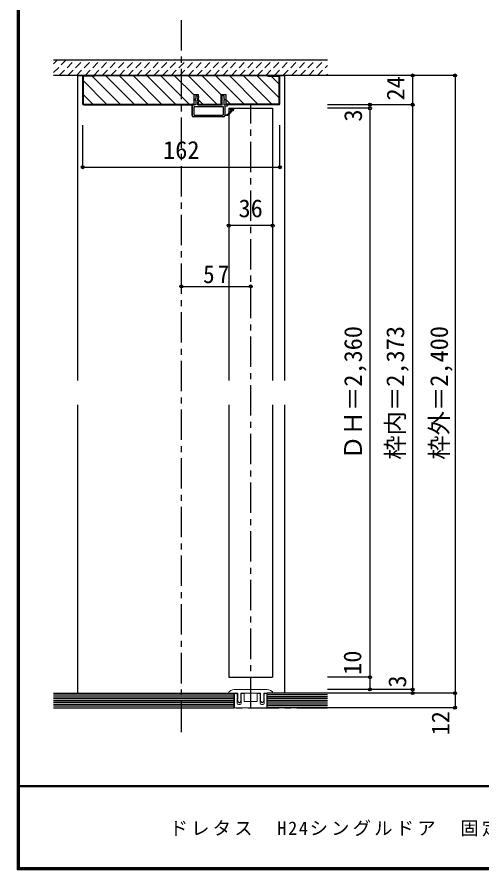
# Model space of a CAD drawing. Units: millimetres at full size, sheet at 1:5. Extents: x -973 to 977, y -718 to 696.
# Drawn here: x -973 to -591, y -701 to 0 of the extents above; entities that cross this region are included whole.
import ezdxf
from ezdxf.enums import TextEntityAlignment as Align

# ---------------------------------------------------------------- set-up
doc = ezdxf.new("R2010")
doc.units = ezdxf.units.MM
doc.header["$LTSCALE"] = 5
doc.header["$PDMODE"] = 32
doc.header["$PDSIZE"] = 2.5
doc.linetypes.add('CHAIN1', pattern=[8, 5, -1, 1, -1])
doc.linetypes.add('DASHED1', pattern=[1.8, 1.2, -0.6])
for name, color, linetype in [('0-0_補助線', 7, 'Continuous'), ('0-1_通り芯', 4, 'CHAIN1'), ('0-3_仕上', 7, 'Continuous'), ('0-4_枠', 3, 'Continuous'), ('0-6_扉', 6, 'Continuous'), ('0-B_寸法', 4, 'Continuous'), ('0-C_ﾊｯﾁ', 4, 'DASHED1'), ('F-1_通り芯', 6, 'Continuous'), ('F-A_文字', 7, 'Continuous')]:
    doc.layers.add(name, color=color, linetype=linetype)
doc.layers.add('0-7_金物', color=7, linetype='Continuous', lineweight=18)
doc.styles.add('ＭＳ ゴシック', font='')
doc.styles.get('ＭＳ ゴシック').set_extended_font_data('MS Gothic')

# ---------------------------------------------------------------- blocks, each defined once
blk = doc.blocks.new('2')
at = {"layer": '0-0_補助線'}
for p, q in [((-9.846, -9.622), (-9.846, 15.078)), ((-8.846, 16.078), (0.354, 16.078)), ((-8.846, 15.878), (0.637, 15.878)), ((-8.446, 14.378), (-8.446, -8.922)), ((-8.146, 14.678), (-1.546, 14.678)), ((-1.246, 14.378), (-1.246, -8.922)), ((0.154, 11.653), (2.154, 11.653)), ((0.154, 11.653), (0.154, -8.497)), ((2.154, 10.953), (2.154, 11.653)), ((3.154, 11.653), (2.512, 10.83)), ((3.154, 11.653), (6.154, 11.653)), ((4.154, 13.753), (4.154, 13.053)), ((5.154, 13.053), (4.512, 13.876)), ((7.154, 13.053), (5.154, 13.053)), ((6.154, 10.953), (6.154, 11.653)), ((7.558, 12.258), (6.516, 10.835)), ((-1.48, -10.622), (-8.846, -10.622)), ((-1.546, -9.222), (-8.146, -9.222)), ((-1.189, -10.85), (-0.732, -12.694)), ((0.354, -12.922), (-0.441, -12.922)), ((0.154, -8.497), (2.154, -8.497)), ((4.154, -9.897), (0.154, -9.897)), ((0.154, -9.897), (0.154, -10.622)), ((0.154, -10.622), (0.645, -12.548)), ((2.154, -7.797), (2.154, -8.497)), ((3.154, -8.497), (2.512, -7.674)), ((3.154, -8.497), (6.154, -8.497)), ((4.154, -10.597), (4.154, -9.897)), ((5.154, -9.897), (4.512, -10.72)), ((7.154, -9.897), (5.154, -9.897)), ((6.154, -7.797), (6.154, -8.497)), ((7.558, -9.101), (6.516, -7.679))]:
    blk.add_line(p, q, dxfattribs=at)
for points in [[(-9.646, 15.078), (-9.646, -9.622), (-9.846, -9.622)], [(4.154, 13.053), (0.154, 13.053), (0.649, 15.723)]]:
    blk.add_lwpolyline(points, dxfattribs=at)
for centre, radius, start, end in [((-8.846, 15.078), 1, 90, 180), ((-8.846, 15.078), 0.8, 90, 180), ((-8.146, 14.378), 0.3, 90, 180), ((-1.546, 14.378), 0.3, 0, 90), ((0.354, 15.778), 0.3, 349.49875, 90), ((2.354, 10.953), 0.2, 180, 322.03043), ((4.354, 13.753), 0.2, 37.96957, 180), ((6.354, 10.953), 0.2, 180, 323.78053), ((7.154, 12.553), 0.5, 323.78053, 90), ((-8.846, -9.622), 1, 180, 270), ((-2.846, -10.72), 6, 179.06153, 259.29815), ((-8.146, -8.922), 0.3, 180, 270), ((-2.846, -10.72), 5.3, 178.93757, 259.29815), ((-1.546, -8.922), 0.3, 270, 0), ((-1.48, -10.922), 0.3, 13.9282, 90), ((-0.441, -12.622), 0.3, 193.9282, 270), ((0.354, -12.622), 0.3, 270, 14.29438), ((2.354, -7.797), 0.2, 37.96957, 180), ((4.354, -10.597), 0.2, 180, 322.03043), ((6.354, -7.797), 0.2, 36.21947, 180), ((7.154, -9.397), 0.5, 270, 36.21947), ((-3.896, -16.272), 0.35, 259.29815, 79.29815)]:
    blk.add_arc(centre, radius, start, end, dxfattribs=at)
blk.add_point((-3.896, -16.622), dxfattribs=at)

msp = doc.modelspace()

# ---------------------------------------------------------------- linework, layer by layer
at = {"layer": '0-1_通り芯'}
for p, q in [((-838.333, -587.5), (-838.333, -2.5)), ((-781.333, -567.5), (-781.333, -72)), ((-943.333, -567.5), (-715.976, -567.5))]:
    msp.add_line(p, q, dxfattribs=at)
at = {"layer": '0-3_仕上', "color": 2}
for p, q in [((-943.333, -555.5), (-794.833, -555.5)), ((-794.833, -567.5), (-794.833, -555.5)), ((-718.333, -555.5), (-767.833, -555.5)), ((-767.833, -567.5), (-767.833, -555.5)), ((-943.333, -567.5), (-794.833, -567.5)), ((-718.333, -567.5), (-767.833, -567.5))]:
    msp.add_line(p, q, dxfattribs=at)
at = {"layer": '0-3_仕上'}
for p, q in [((-943.333, -557), (-794.833, -557)), ((-943.333, -558.5), (-794.833, -558.5)), ((-943.333, -560), (-794.833, -560)), ((-718.333, -557), (-767.833, -557)), ((-718.333, -558.5), (-767.833, -558.5)), ((-718.333, -560), (-767.833, -560)), ((-943.333, -561.5), (-794.833, -561.5)), ((-943.333, -563), (-794.833, -563)), ((-943.333, -564.5), (-794.833, -564.5)), ((-943.333, -566), (-794.833, -566)), ((-718.333, -561.5), (-767.833, -561.5)), ((-718.333, -563), (-767.833, -563)), ((-718.333, -564.5), (-767.833, -564.5)), ((-718.333, -566), (-767.833, -566))]:
    msp.add_line(p, q, dxfattribs=at)
at = {"layer": '0-4_枠', "color": 4}
for p, q in [((-919.333, -48), (-923.333, -48)), ((-919.333, -48), (-923.333, -48)), ((-923.333, -298.75), (-923.333, -48)), ((-757.333, -48), (-753.333, -48)), ((-753.333, -298.75), (-753.333, -48)), ((-923.333, -555.5), (-923.333, -318.75)), ((-753.333, -555.5), (-753.333, -318.75))]:
    msp.add_line(p, q, dxfattribs=at)
at = {"layer": '0-4_枠'}
for p, q in [((-919.333, -48), (-757.333, -48)), ((-918.833, -71.086), (-918.833, -48.5)), ((-909.333, -48.5), (-918.833, -48.5)), ((-909.333, -48), (-909.333, -48.5)), ((-767.333, -48.5), (-767.333, -48)), ((-767.333, -48.5), (-757.833, -48.5)), ((-757.833, -71.086), (-757.833, -48.5)), ((-827.833, -63.5), (-824.133, -63.5)), ((-827.833, -72), (-827.833, -63.5)), ((-824.133, -72), (-824.133, -63.5)), ((-805.533, -72), (-805.533, -63.5)), ((-918.419, -71.5), (-918.833, -71.086)), ((-918.626, -72), (-827.833, -72)), ((-918.419, -71.5), (-827.833, -71.5)), ((-824.133, -71.5), (-805.533, -71.5)), ((-824.133, -72), (-805.533, -72)), ((-758.248, -71.5), (-801.833, -71.5)), ((-758.04, -72), (-801.833, -72)), ((-758.248, -71.5), (-757.833, -71.086))]:
    msp.add_line(p, q, dxfattribs=at)
for points in [[(-918.626, -72), (-919.333, -71.293), (-919.333, -48)], [(-758.04, -72), (-757.333, -71.293), (-757.333, -48)], [(-805.533, -63.5), (-801.833, -63.5), (-801.833, -72)]]:
    msp.add_lwpolyline(points, dxfattribs=at)
at = {"layer": '0-6_扉'}
for p, q in [((-799.333, -75), (-763.333, -75)), ((-799.333, -75), (-799.333, -298.75)), ((-763.333, -75), (-763.333, -298.75)), ((-799.333, -318.75), (-799.333, -542.5)), ((-763.333, -318.75), (-763.333, -542.5)), ((-799.333, -542.5), (-763.333, -542.5))]:
    msp.add_line(p, q, dxfattribs=at)
at = {"layer": '0-7_金物'}
for p, q in [((-793.333, -552.5), (-769.333, -552.5)), ((-799.333, -555.5), (-799.333, -555.017)), ((-799.333, -555.5), (-791.983, -555.5)), ((-793.383, -555.8), (-794.833, -555.8)), ((-794.833, -567.5), (-794.833, -555.8)), ((-794.733, -555.8), (-794.733, -567.5)), ((-792.383, -558.05), (-792.383, -556.8)), ((-792.383, -558.05), (-792.176, -558.396)), ((-792.383, -559.05), (-792.176, -558.704)), ((-792.383, -563.8), (-792.383, -559.05)), ((-791.983, -558.5), (-792.191, -558.846)), ((-791.983, -560), (-792.191, -560.346)), ((-791.983, -561), (-792.191, -560.654)), ((-791.983, -558.5), (-791.983, -555.5)), ((-789.483, -558.5), (-789.483, -555.5)), ((-789.483, -555.5), (-773.183, -555.5)), ((-789.483, -558.5), (-789.276, -558.846)), ((-789.483, -559.5), (-789.276, -559.154)), ((-789.483, -560), (-789.483, -559.5)), ((-789.483, -560), (-789.276, -560.346)), ((-789.483, -561), (-789.276, -560.654)), ((-789.083, -558.05), (-789.291, -558.396)), ((-789.083, -559.05), (-789.291, -558.704)), ((-789.083, -558.05), (-789.083, -556.8)), ((-789.083, -563.8), (-789.083, -559.05)), ((-788.083, -555.8), (-786.733, -555.8)), ((-786.733, -555.8), (-786.733, -562.5)), ((-774.583, -555.8), (-775.933, -555.8)), ((-775.933, -555.8), (-775.933, -562.5)), ((-773.583, -558.05), (-773.583, -556.8)), ((-773.583, -558.05), (-773.376, -558.396)), ((-773.583, -559.05), (-773.376, -558.704)), ((-773.583, -563.8), (-773.583, -559.05)), ((-773.183, -558.5), (-773.391, -558.846)), ((-773.183, -559.5), (-773.391, -559.154)), ((-773.183, -560), (-773.391, -560.346)), ((-773.183, -561), (-773.391, -560.654)), ((-773.183, -558.5), (-773.183, -555.5)), ((-773.183, -560), (-773.183, -559.5)), ((-770.683, -558.5), (-770.683, -555.5)), ((-770.683, -555.5), (-763.333, -555.5)), ((-770.683, -558.5), (-770.476, -558.846)), ((-770.683, -560), (-770.476, -560.346)), ((-770.683, -561), (-770.476, -560.654)), ((-770.283, -558.05), (-770.491, -558.396)), ((-770.283, -559.05), (-770.491, -558.704)), ((-770.283, -558.05), (-770.283, -556.8)), ((-770.283, -563.8), (-770.283, -559.05)), ((-769.283, -555.8), (-767.833, -555.8)), ((-767.933, -555.8), (-767.933, -567.5)), ((-767.833, -567.5), (-767.833, -555.8)), ((-763.333, -555.5), (-763.333, -555.017)), ((-767.833, -567.5), (-794.833, -567.5)), ((-791.983, -561.5), (-792.191, -561.846)), ((-791.1, -563.34), (-792.153, -562.204)), ((-791.983, -561), (-791.983, -561.5)), ((-790.083, -564.8), (-791.383, -564.8)), ((-790.367, -563.34), (-789.313, -562.204)), ((-789.483, -561.5), (-789.483, -561)), ((-789.483, -561.5), (-789.276, -561.846)), ((-781.833, -562.5), (-786.733, -562.5)), ((-781.333, -563), (-781.833, -562.5)), ((-781.333, -563), (-780.833, -562.5)), ((-775.933, -562.5), (-780.833, -562.5)), ((-773.183, -561.5), (-773.391, -561.846)), ((-772.3, -563.34), (-773.353, -562.204)), ((-773.183, -561.5), (-773.183, -561)), ((-772.583, -564.8), (-771.283, -564.8)), ((-771.567, -563.34), (-770.513, -562.204)), ((-770.683, -561), (-770.683, -561.5)), ((-770.683, -561.5), (-770.476, -561.846))]:
    msp.add_line(p, q, dxfattribs=at)
for points in [[(-791.983, -560), (-791.983, -559.5), (-792.191, -559.154)], [(-770.683, -560), (-770.683, -559.5), (-770.476, -559.154)]]:
    msp.add_lwpolyline(points, dxfattribs=at)
for centre, radius, start, end in [((-793.333, -562.5), 10, 90, 123.74899), ((-769.333, -562.5), 10, 56.25101, 90), ((-798.333, -555.017), 1, 123.74899, 180), ((-793.383, -556.8), 1, 0, 90), ((-791.933, -559), 0.3, 149.05365, 210.94635), ((-791.933, -560.5), 0.3, 149.05365, 210.94635), ((-792.433, -558.55), 0.3, 329.05368, 30.94635), ((-789.033, -558.55), 0.3, 149.05365, 210.94632), ((-789.533, -559), 0.3, 329.05365, 30.94632), ((-789.533, -560.5), 0.3, 329.05365, 30.94632), ((-788.083, -556.8), 1, 90, 180), ((-774.583, -556.8), 1, 0, 90), ((-773.133, -559), 0.3, 149.05366, 210.94634), ((-773.133, -560.5), 0.3, 149.05366, 210.94634), ((-773.633, -558.55), 0.3, 329.05368, 30.94635), ((-770.233, -558.55), 0.3, 149.05365, 210.94632), ((-770.733, -559), 0.3, 329.05365, 30.94635), ((-770.733, -560.5), 0.3, 329.05365, 30.94635), ((-769.283, -556.8), 1, 90, 180), ((-764.333, -555.017), 1, 0, 56.25101), ((-791.383, -563.8), 1, 180, 270), ((-791.933, -562), 0.3, 149.05362, 222.83826), ((-790.733, -563), 0.5, 222.83826, 317.16174), ((-790.083, -563.8), 1, 270, 0), ((-789.533, -562), 0.3, 317.16174, 30.94632), ((-772.583, -563.8), 1, 180, 270), ((-773.133, -562), 0.3, 149.0537, 222.83827), ((-771.933, -563), 0.5, 222.83827, 317.16174), ((-771.283, -563.8), 1, 270, 0), ((-770.733, -562), 0.3, 317.16174, 30.94638)]:
    msp.add_arc(centre, radius, start, end, dxfattribs=at)
at = {"layer": '0-B_寸法', "linetype": 'DASHED1'}
for p, q in [((-943.333, -38.537), (-940.296, -35.5)), ((-943.333, -45.608), (-933.225, -35.5)), ((-938.654, -48), (-926.154, -35.5)), ((-931.583, -48), (-919.083, -35.5)), ((-924.512, -48), (-912.012, -35.5)), ((-917.441, -48), (-904.941, -35.5)), ((-910.37, -48), (-897.87, -35.5)), ((-903.298, -48), (-890.798, -35.5)), ((-896.227, -48), (-883.727, -35.5)), ((-889.156, -48), (-876.656, -35.5)), ((-882.085, -48), (-869.585, -35.5)), ((-875.014, -48), (-862.514, -35.5)), ((-867.943, -48), (-855.443, -35.5)), ((-860.872, -48), (-848.372, -35.5)), ((-853.801, -48), (-841.301, -35.5)), ((-846.73, -48), (-834.23, -35.5)), ((-839.659, -48), (-827.159, -35.5)), ((-832.588, -48), (-820.088, -35.5)), ((-825.517, -48), (-813.017, -35.5)), ((-818.446, -48), (-805.946, -35.5)), ((-811.375, -48), (-798.875, -35.5)), ((-804.303, -48), (-791.803, -35.5)), ((-797.232, -48), (-784.732, -35.5)), ((-790.161, -48), (-777.661, -35.5)), ((-783.09, -48), (-770.59, -35.5)), ((-776.019, -48), (-763.519, -35.5)), ((-768.948, -48), (-756.448, -35.5)), ((-761.877, -48), (-749.377, -35.5)), ((-754.806, -48), (-742.306, -35.5)), ((-747.735, -48), (-735.235, -35.5)), ((-740.664, -48), (-728.164, -35.5)), ((-733.593, -48), (-721.093, -35.5)), ((-726.522, -48), (-718.333, -39.812)), ((-719.451, -48), (-718.333, -46.883))]:
    msp.add_line(p, q, dxfattribs=at)
at = {"layer": '0-B_寸法', "color": 2}
for p, q in [((-718.333, -35.5), (-943.333, -35.5)), ((-718.333, -48), (-943.333, -48))]:
    msp.add_line(p, q, dxfattribs=at)
at = {"layer": '0-B_寸法'}
for p, q in [((-923.333, -48), (-919.333, -48)), ((-613.333, -48), (-718.333, -48)), ((-648.333, -48), (-648.333, -555.5)), ((-613.333, -48), (-613.333, -567.5)), ((-648.333, -72), (-718.333, -72)), ((-683.333, -75), (-718.333, -75)), ((-683.333, -72), (-683.333, -552.5)), ((-919.333, -123.422), (-919.333, -88.9)), ((-757.333, -123.422), (-757.333, -88.9)), ((-919.333, -123.422), (-757.333, -123.422)), ((-763.333, -171.382), (-799.333, -171.382)), ((-838.333, -221.382), (-781.333, -221.382)), ((-683.333, -542.5), (-718.333, -542.5)), ((-648.333, -552.5), (-718.333, -552.5)), ((-613.333, -555.5), (-718.333, -555.5)), ((-613.333, -567.5), (-718.333, -567.5))]:
    msp.add_line(p, q, dxfattribs=at)
at = {"layer": '0-B_寸法', "color": 7}
for p in [(-648.333, -48), (-613.333, -48), (-683.333, -72), (-683.333, -75), (-648.333, -72), (-919.333, -123.422), (-757.333, -123.422), (-799.333, -171.382), (-763.333, -171.382), (-838.333, -221.382), (-781.333, -221.382), (-683.333, -542.5), (-683.333, -552.5), (-648.333, -552.5), (-648.333, -555.5), (-613.333, -555.5), (-613.333, -567.5)]:
    msp.add_point(p, dxfattribs=at)
at = {"layer": '0-C_ﾊｯﾁ', "linetype": 'Continuous'}
for p, q in [((-911.5, -48.5), (-888.5, -71.5)), ((-900.686, -48), (-877.186, -71.5)), ((-889.373, -48), (-865.872, -71.5)), ((-878.059, -48), (-854.558, -71.5)), ((-866.745, -48), (-843.245, -71.5)), ((-855.431, -48), (-831.931, -71.5)), ((-844.117, -48), (-827.833, -64.284)), ((-832.804, -48), (-809.304, -71.5)), ((-821.49, -48), (-805.533, -63.957)), ((-810.176, -48), (-786.676, -71.5)), ((-798.863, -48), (-775.363, -71.5)), ((-787.549, -48), (-764.049, -71.5)), ((-776.235, -48), (-757.833, -66.402)), ((-764.422, -48.5), (-757.833, -55.088)), ((-918.833, -52.48), (-899.813, -71.5)), ((-918.833, -63.794), (-911.127, -71.5)), ((-824.133, -67.984), (-820.617, -71.5)), ((-801.833, -67.657), (-797.99, -71.5))]:
    msp.add_line(p, q, dxfattribs=at)
at = {"layer": 'F-1_通り芯'}
for p, q in [((-973.347, 695.833), (-973.347, -700.833)), ((-972.514, 695.833), (-972.514, -700.833)), ((-971.68, 695.833), (-971.68, -700.833)), ((976.653, -631.667), (-973.347, -631.667)), ((976.653, -632.5), (-973.347, -632.5)), ((976.653, -699.167), (-973.347, -699.167)), ((976.653, -700), (-973.347, -700)), ((976.653, -700.833), (-973.347, -700.833))]:
    msp.add_line(p, q, dxfattribs=at)

# ---------------------------------------------------------------- block references
at = {"layer": '0-0_補助線', "rotation": 90}
msp.add_blockref('2', (-813.255, -72.154), dxfattribs=at)

# ---------------------------------------------------------------- texts
at = {"layer": '0-B_寸法', "color": 7, "style": 'ＭＳ ゴシック'}
for s, p in [('24', (-650.55, -68.571)), ('3', (-685.496, -85.885)), ('ＤＨ＝2,360', (-685.513, -363.75)), ('枠内＝2,373', (-650.833, -363.75)), ('枠外＝2,400', (-614.819, -363.75)), ('10', (-686.042, -540.52)), ('3', (-649.154, -550.983)), ('12', (-613.642, -590.285))]:
    msp.add_text(s, height=14.66, rotation=90, dxfattribs=at).set_placement(p, align=Align.BOTTOM_LEFT)
for s, p in [('162', (-853.333, -120.922)), ('36', (-791.333, -168.882))]:
    msp.add_text(s, height=14.66, dxfattribs=at).set_placement(p, align=Align.BOTTOM_LEFT)
at = {"layer": '0-B_寸法', "color": 7, "insert": (-820.458, -218.882), "char_height": 14.66, "attachment_point": 7, "style": 'ＭＳ ゴシック'}
msp.add_mtext('\\T1.27;\\W0.95;57', dxfattribs=at)
at = {"layer": 'F-A_文字', "insert": (-847.938, -673.333), "char_height": 11, "attachment_point": 7, "style": 'ＭＳ ゴシック'}
msp.add_mtext('\\T1.18;ドレタス\u3000H24シングルドア\u3000固定枠170㎜幅\u3000通常丁番\u3000通気仕様\u30003方枠＋樹脂下枠', dxfattribs=at)

doc.saveas('drawing.dxf')
